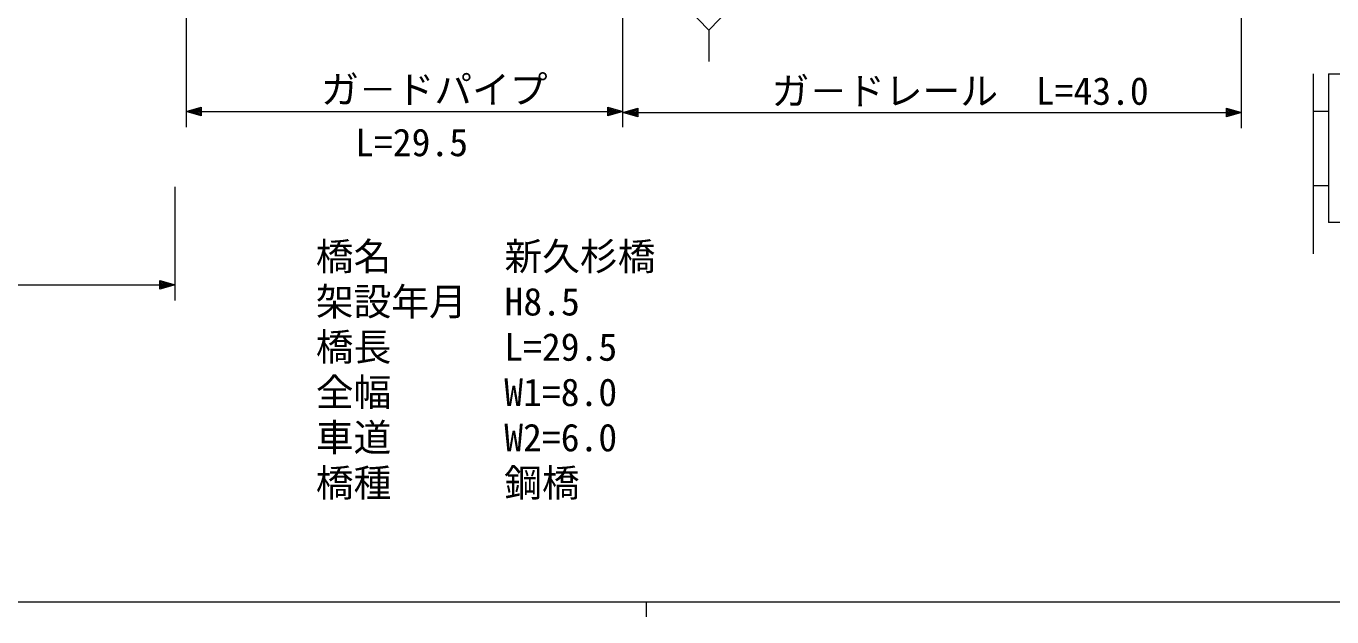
# Model space of a CAD drawing. Units: millimetres, scale not verified. Extents: x 40000 to 680000, y 20000 to 380000.
# Drawn here: x 126926 to 213430, y 204000 to 243142 of the extents above; entities that cross this region are included whole.
import ezdxf
from ezdxf.enums import TextEntityAlignment as Align

# ---------------------------------------------------------------- set-up
doc = ezdxf.new("R2010")
doc.units = ezdxf.units.MM
doc.header["$LTSCALE"] = 1000
for name, color, linetype, lineweight in [('M-STR-HTXT', 7, 'Continuous', 13), ('M-STR-STRC', 7, 'Continuous', 13), ('M-TTL-BAND', 7, 'Continuous', 13)]:
    doc.layers.add(name, color=color, linetype=linetype, lineweight=lineweight)
doc.styles.add('ＭＳ ゴシック', font='')
doc.styles.get('ＭＳ ゴシック').set_extended_font_data('MS Gothic')

msp = doc.modelspace()

# ---------------------------------------------------------------- linework, layer by layer
at = {"layer": 'M-STR-HTXT'}
for p, q in [((137522, 244960), (137522, 236441)), ((166454, 236441), (166454, 244960)), ((207451, 236388), (207451, 244769)), ((137522, 237477), (138521, 237767)), ((137522, 237477), (166454, 237477)), ((138521, 237187), (137522, 237477)), ((137802, 237477), (138482, 237684)), ((138482, 237270), (137802, 237477)), ((137962, 237477), (138442, 237601)), ((138442, 237353), (137962, 237477)), ((138202, 237477), (138402, 237519)), ((138402, 237436), (138202, 237477)), ((138402, 237519), (138402, 237436)), ((138442, 237601), (138442, 237353)), ((138482, 237684), (138482, 237270)), ((138521, 237767), (138521, 237187)), ((165454, 237187), (165454, 237767)), ((165454, 237767), (166454, 237477)), ((166454, 237477), (165454, 237187)), ((165494, 237270), (165494, 237684)), ((165494, 237684), (166174, 237477)), ((166174, 237477), (165494, 237270)), ((165534, 237353), (165534, 237601)), ((165534, 237601), (166014, 237477)), ((166014, 237477), (165534, 237353)), ((165574, 237436), (165574, 237519)), ((165574, 237519), (165774, 237477)), ((165774, 237477), (165574, 237436)), ((166454, 237425), (167453, 237715)), ((166454, 237425), (207451, 237425)), ((167453, 237135), (166454, 237425)), ((166733, 237425), (167413, 237632)), ((167413, 237218), (166733, 237425)), ((166893, 237425), (167373, 237549)), ((167373, 237300), (166893, 237425)), ((167133, 237425), (167333, 237466)), ((167333, 237383), (167133, 237425)), ((167333, 237466), (167333, 237383)), ((167373, 237549), (167373, 237300)), ((167413, 237632), (167413, 237218)), ((167453, 237715), (167453, 237135)), ((206452, 237135), (206452, 237715)), ((206452, 237715), (207451, 237425)), ((207451, 237425), (206452, 237135)), ((206492, 237218), (206492, 237632)), ((206492, 237632), (207171, 237425)), ((207171, 237425), (206492, 237218)), ((206532, 237300), (206532, 237549)), ((206532, 237549), (207012, 237425)), ((207012, 237425), (206532, 237300)), ((206572, 237383), (206572, 237466)), ((206572, 237466), (206772, 237425)), ((206772, 237425), (206572, 237383)), ((136794, 224967), (136794, 232498)), ((78161, 226004), (136794, 226004)), ((135794, 225713), (135794, 226294)), ((135794, 226294), (136794, 226004)), ((136794, 226004), (135794, 225713)), ((135834, 225796), (135834, 226211)), ((135834, 226211), (136514, 226004)), ((136514, 226004), (135834, 225796)), ((135874, 225879), (135874, 226128)), ((135874, 226128), (136354, 226004)), ((136354, 226004), (135874, 225879)), ((135914, 225962), (135914, 226045)), ((135914, 226045), (136114, 226004)), ((136114, 226004), (135914, 225962))]:
    msp.add_line(p, q, dxfattribs=at)
at = {"layer": 'M-STR-STRC'}
for p, q in [((167653, 247544), (172151, 242880)), ((172151, 242880), (176649, 247543)), ((172151, 242880), (172151, 240807)), ((212200, 239970), (212200, 228052)), ((213199, 239970), (228191, 239970)), ((213199, 239970), (213199, 230124)), ((212200, 237508), (213199, 237508)), ((212200, 232586), (213199, 232586)), ((228191, 230124), (213199, 230124))]:
    msp.add_line(p, q, dxfattribs=at)
at = {"layer": 'M-TTL-BAND'}
for p, q in [((40000, 205000), (579000, 205000)), ((168000, 205000), (168000, 204000))]:
    msp.add_line(p, q, dxfattribs=at)

# ---------------------------------------------------------------- texts
at = {"layer": 'M-STR-HTXT', "style": 'ＭＳ ゴシック'}
for s, p in [('ガ－ドパイプ', (146469, 237475)), ('ガ－ドレール\u3000L=43.0', (176312, 237378)), ('L=29.5', (148721, 233972)), ('橋名\u3000\u3000\u3000新久杉橋', (146119, 226419)), ('架設年月\u3000H8.5', (146119, 223419)), ('橋長      L=29.5', (146119, 220419)), ('全幅      W1=8.0', (146119, 217419)), ('車道      W2=6.0', (146119, 214419)), ('橋種      鋼橋', (146119, 211419))]:
    msp.add_text(s, height=1833, dxfattribs=at).set_placement(p, align=Align.BOTTOM_LEFT)

doc.saveas('drawing.dxf')
